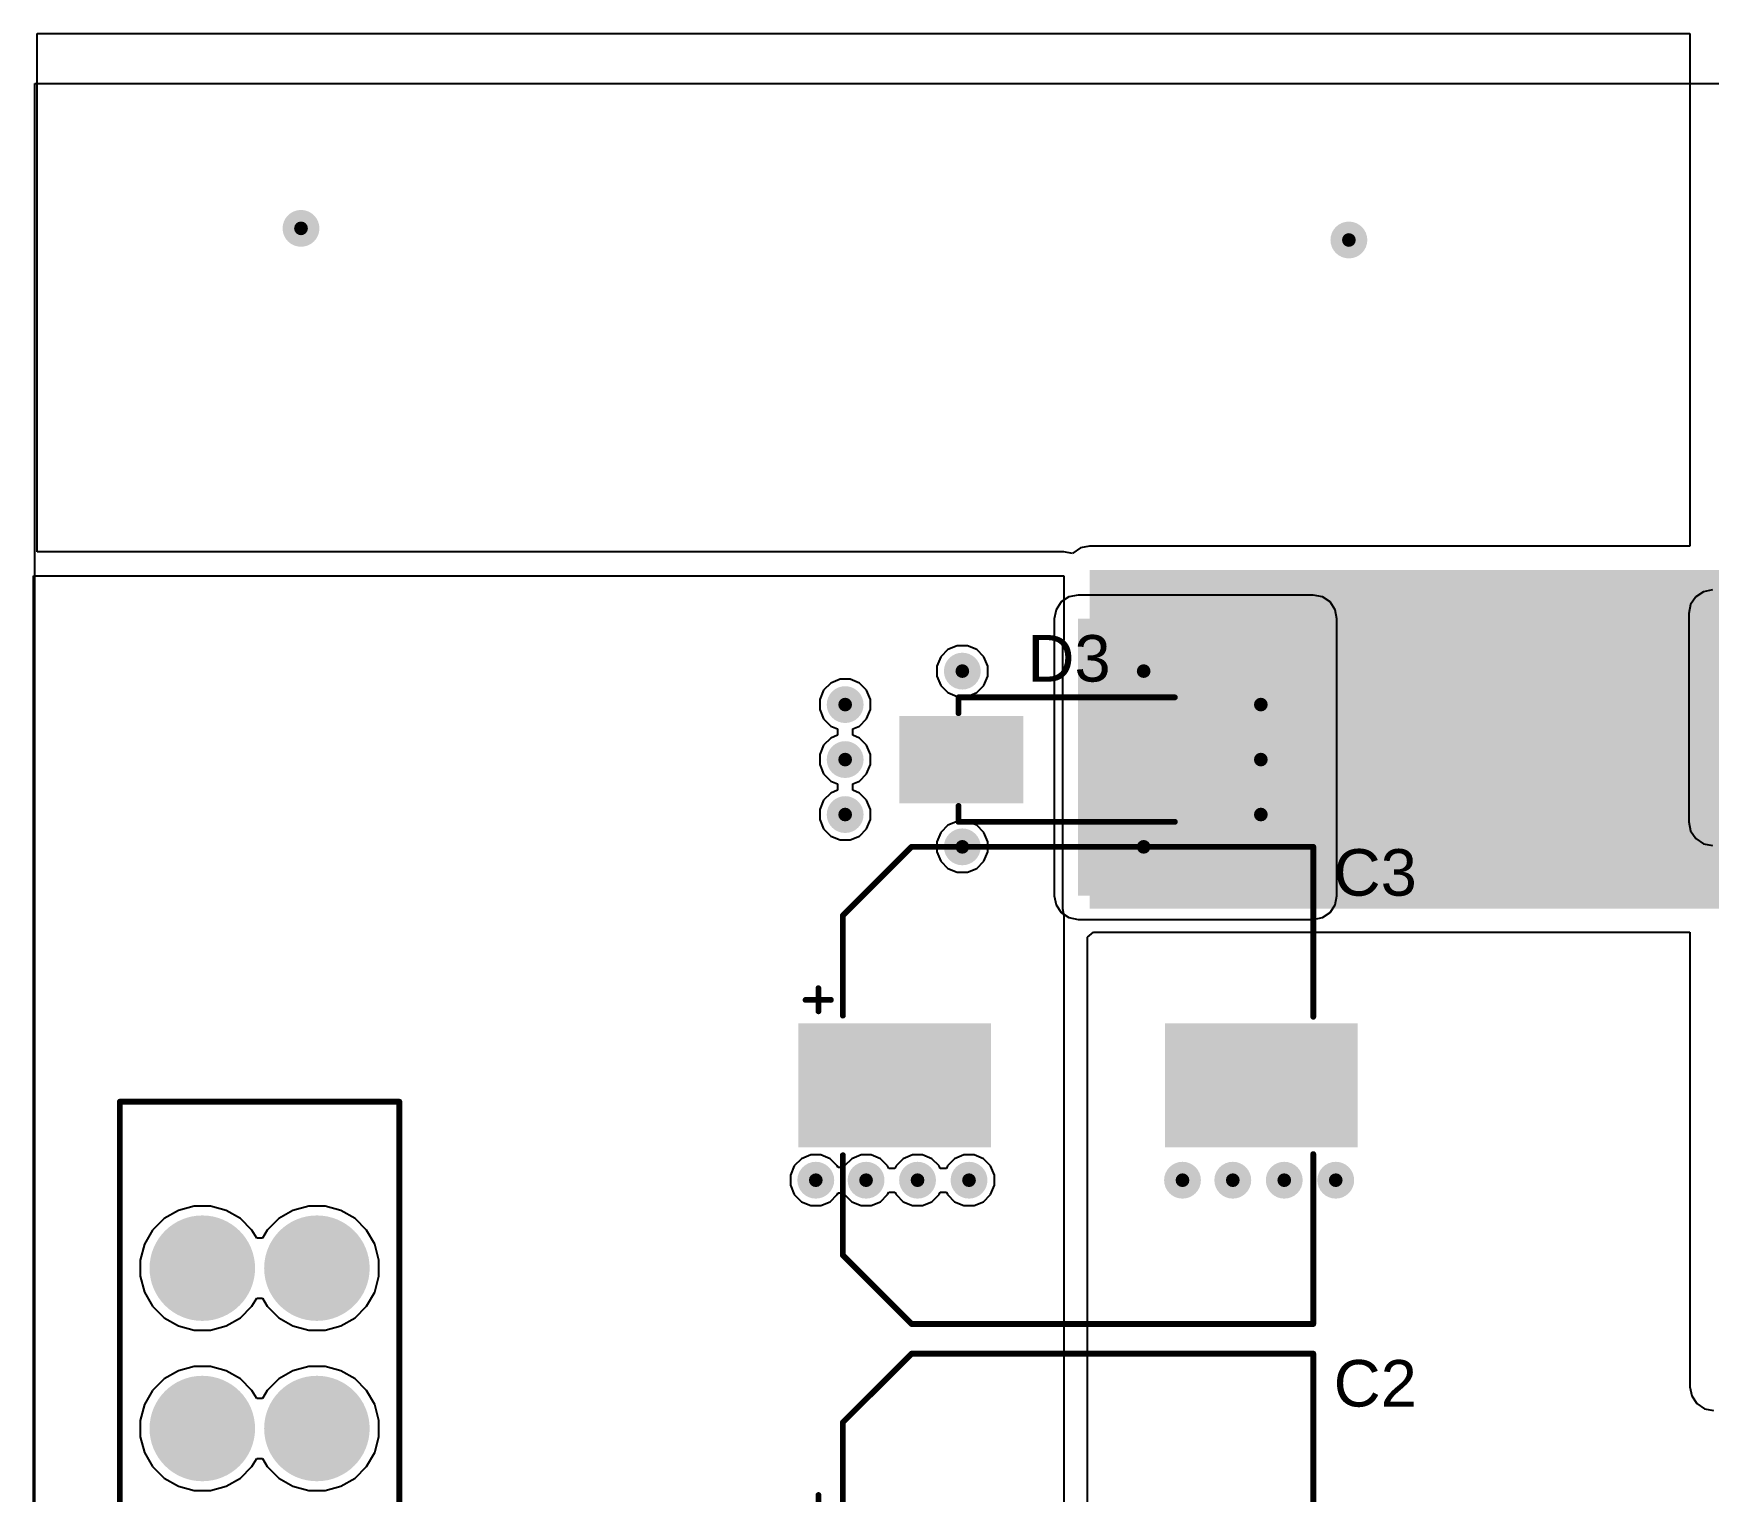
# Model space of a CAD drawing. Header units: millimetres. Extents: x -9 to 259, y -9 to 194.
# Drawn here: x -9.25 to 27.29, y 25.5 to 57.33 of the extents above; entities that cross this region are included whole.
import ezdxf

# ---------------------------------------------------------------- set-up
doc = ezdxf.new("R2010")
doc.units = ezdxf.units.MM
for name, color, linetype in [('BottomLayer', 5, 'Continuous'), ('BottomSolder', 6, 'Continuous'), ('MultiLayer', 9, 'Continuous'), ('PadHoleLayer', 156, 'Continuous'), ('TopLayer', 1, 'Continuous'), ('TopOverlay', 2, 'Continuous'), ('TopPaste', 8, 'Continuous'), ('TopSolder', 216, 'Continuous'), ('ViaHoleLayer', 16, 'Continuous')]:
    doc.layers.add(name, color=color, linetype=linetype)
doc.styles.add('Arial', font='', dxfattribs={"height": 0.2})
doc.styles.get('Arial').set_extended_font_data('Arial')

# ---------------------------------------------------------------- blocks, each defined once
blk = doc.blocks.new('178_6165_0002_32')
at = {"layer": 'BottomLayer'}
blk.add_hatch(color=5, dxfattribs=at).paths.add_polyline_path([(-7.5, 2.35), (-5.3, 2.35), (-5.3, 0.15), (-7.5, 0.15)])
h = blk.add_hatch(color=5, dxfattribs=at)
edge = h.paths.add_edge_path()
edge.add_arc((-2.9, 1.25), 1.1, 0, 360)
h = blk.add_hatch(color=5, dxfattribs=at)
edge = h.paths.add_edge_path()
edge.add_arc((2.9, 1.25), 1.1, 0, 360)
h = blk.add_hatch(color=5, dxfattribs=at)
edge = h.paths.add_edge_path()
edge.add_arc((6.4, 1.25), 1.1, 0, 360)
h = blk.add_hatch(color=5, dxfattribs=at)
edge = h.paths.add_edge_path()
edge.add_arc((-6.4, -1.25), 1.1, 0, 360)
h = blk.add_hatch(color=5, dxfattribs=at)
edge = h.paths.add_edge_path()
edge.add_arc((-2.9, -1.25), 1.1, 0, 360)
h = blk.add_hatch(color=5, dxfattribs=at)
edge = h.paths.add_edge_path()
edge.add_arc((2.9, -1.25), 1.1, 0, 360)
h = blk.add_hatch(color=5, dxfattribs=at)
edge = h.paths.add_edge_path()
edge.add_arc((6.4, -1.25), 1.1, 0, 360)
at = {"layer": 'BottomSolder'}
blk.add_hatch(color=6, dxfattribs=at).paths.add_polyline_path([(-7.551, 2.401), (-5.249, 2.401), (-5.249, 0.099), (-7.551, 0.099)])
h = blk.add_hatch(color=6, dxfattribs=at)
edge = h.paths.add_edge_path()
edge.add_arc((-2.9, 1.25), 1.151, 0, 360)
h = blk.add_hatch(color=6, dxfattribs=at)
edge = h.paths.add_edge_path()
edge.add_arc((2.9, 1.25), 1.151, 0, 360)
h = blk.add_hatch(color=6, dxfattribs=at)
edge = h.paths.add_edge_path()
edge.add_arc((6.4, 1.25), 1.151, 0, 360)
h = blk.add_hatch(color=6, dxfattribs=at)
edge = h.paths.add_edge_path()
edge.add_arc((0, 0), 0.102, 0, 360)
h = blk.add_hatch(color=6, dxfattribs=at)
edge = h.paths.add_edge_path()
edge.add_arc((-6.4, -1.25), 1.151, 0, 360)
h = blk.add_hatch(color=6, dxfattribs=at)
edge = h.paths.add_edge_path()
edge.add_arc((-2.9, -1.25), 1.151, 0, 360)
h = blk.add_hatch(color=6, dxfattribs=at)
edge = h.paths.add_edge_path()
edge.add_arc((2.9, -1.25), 1.151, 0, 360)
h = blk.add_hatch(color=6, dxfattribs=at)
edge = h.paths.add_edge_path()
edge.add_arc((6.4, -1.25), 1.151, 0, 360)
at = {"layer": 'MultiLayer'}
blk.add_hatch(color=9, dxfattribs=at).paths.add_polyline_path([(-7.5, 2.35), (-5.3, 2.35), (-5.3, 0.15), (-7.5, 0.15)])
h = blk.add_hatch(color=9, dxfattribs=at)
edge = h.paths.add_edge_path()
edge.add_arc((-2.9, 1.25), 1.1, 0, 360)
h = blk.add_hatch(color=9, dxfattribs=at)
edge = h.paths.add_edge_path()
edge.add_arc((2.9, 1.25), 1.1, 0, 360)
h = blk.add_hatch(color=9, dxfattribs=at)
edge = h.paths.add_edge_path()
edge.add_arc((6.4, 1.25), 1.1, 0, 360)
h = blk.add_hatch(color=9, dxfattribs=at)
edge = h.paths.add_edge_path()
edge.add_arc((-6.4, -1.25), 1.1, 0, 360)
h = blk.add_hatch(color=9, dxfattribs=at)
edge = h.paths.add_edge_path()
edge.add_arc((-2.9, -1.25), 1.1, 0, 360)
h = blk.add_hatch(color=9, dxfattribs=at)
edge = h.paths.add_edge_path()
edge.add_arc((2.9, -1.25), 1.1, 0, 360)
h = blk.add_hatch(color=9, dxfattribs=at)
edge = h.paths.add_edge_path()
edge.add_arc((6.4, -1.25), 1.1, 0, 360)
at = {"layer": 'PadHoleLayer'}
h = blk.add_hatch(color=156, dxfattribs=at)
edge = h.paths.add_edge_path()
edge.add_arc((-6.4, 1.25), 0.75, 0, 360)
h = blk.add_hatch(color=156, dxfattribs=at)
edge = h.paths.add_edge_path()
edge.add_arc((-2.9, 1.25), 0.75, 0, 360)
h = blk.add_hatch(color=156, dxfattribs=at)
edge = h.paths.add_edge_path()
edge.add_arc((2.9, 1.25), 0.75, 0, 360)
h = blk.add_hatch(color=156, dxfattribs=at)
edge = h.paths.add_edge_path()
edge.add_arc((6.4, 1.25), 0.75, 0, 360)
h = blk.add_hatch(color=156, dxfattribs=at)
edge = h.paths.add_edge_path()
edge.add_arc((0, 0), 1.25, 0, 360)
h = blk.add_hatch(color=156, dxfattribs=at)
edge = h.paths.add_edge_path()
edge.add_arc((-6.4, -1.25), 0.75, 0, 360)
h = blk.add_hatch(color=156, dxfattribs=at)
edge = h.paths.add_edge_path()
edge.add_arc((-2.9, -1.25), 0.75, 0, 360)
h = blk.add_hatch(color=156, dxfattribs=at)
edge = h.paths.add_edge_path()
edge.add_arc((2.9, -1.25), 0.75, 0, 360)
h = blk.add_hatch(color=156, dxfattribs=at)
edge = h.paths.add_edge_path()
edge.add_arc((6.4, -1.25), 0.75, 0, 360)
at = {"layer": 'TopLayer'}
blk.add_hatch(color=1, dxfattribs=at).paths.add_polyline_path([(-7.5, 2.35), (-5.3, 2.35), (-5.3, 0.15), (-7.5, 0.15)])
h = blk.add_hatch(color=1, dxfattribs=at)
edge = h.paths.add_edge_path()
edge.add_arc((-2.9, 1.25), 1.1, 0, 360)
h = blk.add_hatch(color=1, dxfattribs=at)
edge = h.paths.add_edge_path()
edge.add_arc((2.9, 1.25), 1.1, 0, 360)
h = blk.add_hatch(color=1, dxfattribs=at)
edge = h.paths.add_edge_path()
edge.add_arc((6.4, 1.25), 1.1, 0, 360)
h = blk.add_hatch(color=1, dxfattribs=at)
edge = h.paths.add_edge_path()
edge.add_arc((-6.4, -1.25), 1.1, 0, 360)
h = blk.add_hatch(color=1, dxfattribs=at)
edge = h.paths.add_edge_path()
edge.add_arc((-2.9, -1.25), 1.1, 0, 360)
h = blk.add_hatch(color=1, dxfattribs=at)
edge = h.paths.add_edge_path()
edge.add_arc((2.9, -1.25), 1.1, 0, 360)
h = blk.add_hatch(color=1, dxfattribs=at)
edge = h.paths.add_edge_path()
edge.add_arc((6.4, -1.25), 1.1, 0, 360)
at = {"layer": 'TopSolder'}
blk.add_hatch(color=216, dxfattribs=at).paths.add_polyline_path([(-7.551, 2.401), (-5.249, 2.401), (-5.249, 0.099), (-7.551, 0.099)])
h = blk.add_hatch(color=216, dxfattribs=at)
edge = h.paths.add_edge_path()
edge.add_arc((-2.9, 1.25), 1.151, 0, 360)
h = blk.add_hatch(color=216, dxfattribs=at)
edge = h.paths.add_edge_path()
edge.add_arc((2.9, 1.25), 1.151, 0, 360)
h = blk.add_hatch(color=216, dxfattribs=at)
edge = h.paths.add_edge_path()
edge.add_arc((6.4, 1.25), 1.151, 0, 360)
h = blk.add_hatch(color=216, dxfattribs=at)
edge = h.paths.add_edge_path()
edge.add_arc((0, 0), 0.102, 0, 360)
h = blk.add_hatch(color=216, dxfattribs=at)
edge = h.paths.add_edge_path()
edge.add_arc((-6.4, -1.25), 1.151, 0, 360)
h = blk.add_hatch(color=216, dxfattribs=at)
edge = h.paths.add_edge_path()
edge.add_arc((-2.9, -1.25), 1.151, 0, 360)
h = blk.add_hatch(color=216, dxfattribs=at)
edge = h.paths.add_edge_path()
edge.add_arc((2.9, -1.25), 1.151, 0, 360)
h = blk.add_hatch(color=216, dxfattribs=at)
edge = h.paths.add_edge_path()
edge.add_arc((6.4, -1.25), 1.151, 0, 360)
at = {"layer": 'TopOverlay', "const_width": 0.127}
for points in [[(-10.033, 3.048), (10.033, 3.048)], [(-10.033, 3.048), (-10.033, -3.048)], [(10.033, 3.048), (10.033, -3.048)], [(-10.033, -3.048), (10.033, -3.048)]]:
    blk.add_lwpolyline(points, dxfattribs=at)
at = {"layer": 'TopOverlay', "const_width": 0.0635}
for points in [[(-10.065, 3.048, 1), (-10.001, 3.048, 1)], [(-10.065, 3.048, 1), (-10.001, 3.048, 1)], [(10.001, 3.048, 1), (10.065, 3.048, 1)], [(10.001, 3.048, 1), (10.065, 3.048, 1)], [(-10.065, -3.048, 1), (-10.001, -3.048, 1)], [(-10.065, -3.048, 1), (-10.001, -3.048, 1)], [(10.001, -3.048, 1), (10.065, -3.048, 1)], [(10.001, -3.048, 1), (10.065, -3.048, 1)]]:
    blk.add_lwpolyline(points, format="xyb", close=True, dxfattribs=at)
at = {"layer": 'TopOverlay'}
blk.add_text('1', height=0.8, dxfattribs=at).set_placement((-8.128, 1.041))
blk = doc.blocks.new('SMA_34')
at = {"layer": 'TopLayer'}
for points in [[(-3.25, 0.85), (-0.75, 0.85), (-0.75, -0.85), (-3.25, -0.85)], [(0.75, 0.85), (3.25, 0.85), (3.25, -0.85), (0.75, -0.85)]]:
    blk.add_hatch(color=1, dxfattribs=at).paths.add_polyline_path(points)
at = {"layer": 'TopOverlay'}
for points in [[(-4.445, -1.422), (-3.278, -1.422), (-3.278, 1.422), (-4.445, 1.422)], [(-3.3, 0.924), (-2.596, 0.924), (-2.596, 1.422), (-3.3, 1.422)], [(-3.3, -1.422), (-2.596, -1.422), (-2.596, -0.924), (-3.3, -0.924)]]:
    blk.add_hatch(color=2, dxfattribs=at).paths.add_polyline_path(points)
at = {"layer": 'TopPaste'}
for points in [[(-3.25, 0.85), (-0.75, 0.85), (-0.75, -0.85), (-3.25, -0.85)], [(0.75, 0.85), (3.25, 0.85), (3.25, -0.85), (0.75, -0.85)]]:
    blk.add_hatch(color=8, dxfattribs=at).paths.add_polyline_path(points)
at = {"layer": 'TopSolder'}
for points in [[(-3.352, 0.952), (-0.648, 0.952), (-0.648, -0.952), (-3.352, -0.952)], [(0.648, 0.952), (3.352, 0.952), (3.352, -0.952), (0.648, -0.952)]]:
    blk.add_hatch(color=216, dxfattribs=at).paths.add_polyline_path(points)
at = {"layer": 'TopOverlay', "const_width": 0.127}
for points in [[(2.061, 1.358), (-2.658, 1.358)], [(2.061, 1.358), (2.061, 1.012)], [(2.061, -1.012), (2.061, -1.358)], [(2.061, -1.358), (-2.658, -1.358)]]:
    blk.add_lwpolyline(points, dxfattribs=at)
at = {"layer": 'TopOverlay', "const_width": 0.0635}
for points in [[(-2.69, 1.358, 1), (-2.626, 1.358, 1)], [(2.029, 1.358, 1), (2.093, 1.358, 1)], [(2.029, 1.358, 1), (2.093, 1.358, 1)], [(2.029, 1.012, 1), (2.093, 1.012, 1)], [(2.029, -1.012, 1), (2.093, -1.012, 1)], [(-2.69, -1.358, 1), (-2.626, -1.358, 1)], [(2.029, -1.358, 1), (2.093, -1.358, 1)], [(2.029, -1.358, 1), (2.093, -1.358, 1)]]:
    blk.add_lwpolyline(points, format="xyb", close=True, dxfattribs=at)
blk = doc.blocks.new('UCD_220_F_10__D___37')
at = {"layer": 'TopLayer'}
for points in [[(-6, 1.25), (-2, 1.25), (-2, -1.25), (-6, -1.25)], [(2, 1.25), (6, 1.25), (6, -1.25), (2, -1.25)]]:
    blk.add_hatch(color=1, dxfattribs=at).paths.add_polyline_path(points)
at = {"layer": 'TopPaste'}
for points in [[(-6, 1.25), (-2, 1.25), (-2, -1.25), (-6, -1.25)], [(2, 1.25), (6, 1.25), (6, -1.25), (2, -1.25)]]:
    blk.add_hatch(color=8, dxfattribs=at).paths.add_polyline_path(points)
at = {"layer": 'TopSolder'}
for points in [[(-6.102, 1.352), (-1.898, 1.352), (-1.898, -1.352), (-6.102, -1.352)], [(1.898, 1.352), (6.102, 1.352), (6.102, -1.352), (1.898, -1.352)]]:
    blk.add_hatch(color=216, dxfattribs=at).paths.add_polyline_path(points)
at = {"layer": 'TopOverlay', "const_width": 0.127}
for points in [[(-5.131, 3.708), (-3.632, 5.207)], [(-3.632, 5.207), (5.131, 5.207)], [(5.131, 1.499), (5.131, 5.207)], [(-5.131, 1.524), (-5.131, 3.708)], [(-5.946, 1.866), (-5.392, 1.866)], [(-5.664, 1.618), (-5.664, 2.121)], [(-5.131, -3.708), (-5.131, -1.524)], [(5.131, -5.207), (5.131, -1.499)], [(-5.131, -3.708), (-3.632, -5.207)], [(-3.632, -5.207), (5.131, -5.207)]]:
    blk.add_lwpolyline(points, dxfattribs=at)
at = {"layer": 'TopOverlay', "const_width": 0.0635}
for points in [[(-3.664, 5.207, 1), (-3.6, 5.207, 1)], [(-3.664, 5.207, 1), (-3.6, 5.207, 1)], [(5.099, 5.207, 1), (5.163, 5.207, 1)], [(5.099, 5.207, 1), (5.163, 5.207, 1)], [(-5.163, 3.708, 1), (-5.099, 3.708, 1)], [(-5.163, 3.708, 1), (-5.099, 3.708, 1)], [(-5.977, 1.866, 1), (-5.914, 1.866, 1)], [(-5.696, 2.121, 1), (-5.632, 2.121, 1)], [(-5.424, 1.866, 1), (-5.36, 1.866, 1)], [(-5.696, 1.618, 1), (-5.632, 1.618, 1)], [(-5.163, 1.524, 1), (-5.099, 1.524, 1)], [(5.099, 1.499, 1), (5.163, 1.499, 1)], [(-5.163, -1.524, 1), (-5.099, -1.524, 1)], [(5.099, -1.499, 1), (5.163, -1.499, 1)], [(-5.163, -3.708, 1), (-5.099, -3.708, 1)], [(-5.163, -3.708, 1), (-5.099, -3.708, 1)], [(-3.664, -5.207, 1), (-3.6, -5.207, 1)], [(-3.664, -5.207, 1), (-3.6, -5.207, 1)], [(5.099, -5.207, 1), (5.163, -5.207, 1)], [(5.099, -5.207, 1), (5.163, -5.207, 1)]]:
    blk.add_lwpolyline(points, format="xyb", close=True, dxfattribs=at)
blk = doc.blocks.new('UCD_220_F_10__D___38')
at = {"layer": 'TopLayer'}
for points in [[(-6, 1.25), (-2, 1.25), (-2, -1.25), (-6, -1.25)], [(2, 1.25), (6, 1.25), (6, -1.25), (2, -1.25)]]:
    blk.add_hatch(color=1, dxfattribs=at).paths.add_polyline_path(points)
at = {"layer": 'TopPaste'}
for points in [[(-6, 1.25), (-2, 1.25), (-2, -1.25), (-6, -1.25)], [(2, 1.25), (6, 1.25), (6, -1.25), (2, -1.25)]]:
    blk.add_hatch(color=8, dxfattribs=at).paths.add_polyline_path(points)
at = {"layer": 'TopSolder'}
for points in [[(-6.102, 1.352), (-1.898, 1.352), (-1.898, -1.352), (-6.102, -1.352)], [(1.898, 1.352), (6.102, 1.352), (6.102, -1.352), (1.898, -1.352)]]:
    blk.add_hatch(color=216, dxfattribs=at).paths.add_polyline_path(points)
at = {"layer": 'TopOverlay', "const_width": 0.127}
for points in [[(-5.131, 3.708), (-3.632, 5.207)], [(-3.632, 5.207), (5.131, 5.207)], [(5.131, 1.499), (5.131, 5.207)], [(-5.131, 1.524), (-5.131, 3.708)], [(-5.946, 1.866), (-5.392, 1.866)], [(-5.664, 1.618), (-5.664, 2.121)], [(-5.131, -3.708), (-5.131, -1.524)], [(5.131, -5.207), (5.131, -1.499)], [(-5.131, -3.708), (-3.632, -5.207)], [(-3.632, -5.207), (5.131, -5.207)]]:
    blk.add_lwpolyline(points, dxfattribs=at)
at = {"layer": 'TopOverlay', "const_width": 0.0635}
for points in [[(-3.664, 5.207, 1), (-3.6, 5.207, 1)], [(-3.664, 5.207, 1), (-3.6, 5.207, 1)], [(5.099, 5.207, 1), (5.163, 5.207, 1)], [(5.099, 5.207, 1), (5.163, 5.207, 1)], [(-5.163, 3.708, 1), (-5.099, 3.708, 1)], [(-5.163, 3.708, 1), (-5.099, 3.708, 1)], [(-5.977, 1.866, 1), (-5.914, 1.866, 1)], [(-5.696, 2.121, 1), (-5.632, 2.121, 1)], [(-5.424, 1.866, 1), (-5.36, 1.866, 1)], [(-5.696, 1.618, 1), (-5.632, 1.618, 1)], [(-5.163, 1.524, 1), (-5.099, 1.524, 1)], [(5.099, 1.499, 1), (5.163, 1.499, 1)], [(-5.163, -1.524, 1), (-5.099, -1.524, 1)], [(5.099, -1.499, 1), (5.163, -1.499, 1)], [(-5.163, -3.708, 1), (-5.099, -3.708, 1)], [(-5.163, -3.708, 1), (-5.099, -3.708, 1)], [(-3.664, -5.207, 1), (-3.6, -5.207, 1)], [(-3.664, -5.207, 1), (-3.6, -5.207, 1)], [(5.099, -5.207, 1), (5.163, -5.207, 1)], [(5.099, -5.207, 1), (5.163, -5.207, 1)]]:
    blk.add_lwpolyline(points, format="xyb", close=True, dxfattribs=at)

msp = doc.modelspace()

# ---------------------------------------------------------------- hatches: boundary and pattern name
at = {"layer": 'BottomLayer'}
h = msp.add_hatch(color=5, dxfattribs=at)
edge = h.paths.add_edge_path()
edge.add_arc((-3.41, 53.073), 0.3, 0, 360)
h = msp.add_hatch(color=5, dxfattribs=at)
edge = h.paths.add_edge_path()
edge.add_arc((19.45, 52.819), 0.3, 0, 360)
msp.add_hatch(color=5, dxfattribs=at).paths.add_polyline_path([(13.542, 38.507), (18.672, 38.507), (18.672, 44.552), (13.542, 44.552)])
h = msp.add_hatch(color=5, dxfattribs=at)
edge = h.paths.add_edge_path()
edge.add_arc((11.017, 43.409), 0.3, 0, 360)
h = msp.add_hatch(color=5, dxfattribs=at)
edge = h.paths.add_edge_path()
edge.add_arc((14.973, 43.409), 0.3, 0, 360)
h = msp.add_hatch(color=5, dxfattribs=at)
edge = h.paths.add_edge_path()
edge.add_arc((8.461, 42.678), 0.3, 0, 360)
h = msp.add_hatch(color=5, dxfattribs=at)
edge = h.paths.add_edge_path()
edge.add_arc((17.529, 42.678), 0.3, 0, 360)
h = msp.add_hatch(color=5, dxfattribs=at)
edge = h.paths.add_edge_path()
edge.add_arc((8.461, 41.478), 0.3, 0, 360)
h = msp.add_hatch(color=5, dxfattribs=at)
edge = h.paths.add_edge_path()
edge.add_arc((17.529, 41.478), 0.3, 0, 360)
h = msp.add_hatch(color=5, dxfattribs=at)
edge = h.paths.add_edge_path()
edge.add_arc((8.461, 40.278), 0.3, 0, 360)
h = msp.add_hatch(color=5, dxfattribs=at)
edge = h.paths.add_edge_path()
edge.add_arc((17.529, 40.278), 0.3, 0, 360)
h = msp.add_hatch(color=5, dxfattribs=at)
edge = h.paths.add_edge_path()
edge.add_arc((11.017, 39.573), 0.3, 0, 360)
h = msp.add_hatch(color=5, dxfattribs=at)
edge = h.paths.add_edge_path()
edge.add_arc((14.973, 39.573), 0.3, 0, 360)
h = msp.add_hatch(color=5, dxfattribs=at)
edge = h.paths.add_edge_path()
edge.add_arc((7.82, 32.297), 0.3, 0, 360)
h = msp.add_hatch(color=5, dxfattribs=at)
edge = h.paths.add_edge_path()
edge.add_arc((8.917, 32.297), 0.3, 0, 360)
h = msp.add_hatch(color=5, dxfattribs=at)
edge = h.paths.add_edge_path()
edge.add_arc((10.04, 32.297), 0.3, 0, 360)
h = msp.add_hatch(color=5, dxfattribs=at)
edge = h.paths.add_edge_path()
edge.add_arc((11.163, 32.297), 0.3, 0, 360)
h = msp.add_hatch(color=5, dxfattribs=at)
edge = h.paths.add_edge_path()
edge.add_arc((15.82, 32.297), 0.3, 0, 360)
h = msp.add_hatch(color=5, dxfattribs=at)
edge = h.paths.add_edge_path()
edge.add_arc((16.917, 32.297), 0.3, 0, 360)
h = msp.add_hatch(color=5, dxfattribs=at)
edge = h.paths.add_edge_path()
edge.add_arc((18.04, 32.297), 0.3, 0, 360)
h = msp.add_hatch(color=5, dxfattribs=at)
edge = h.paths.add_edge_path()
edge.add_arc((19.163, 32.297), 0.3, 0, 360)
at = {"layer": 'BottomSolder'}
h = msp.add_hatch(color=6, dxfattribs=at)
edge = h.paths.add_edge_path()
edge.add_arc((-3.41, 53.073), 0.402, 0, 360)
h = msp.add_hatch(color=6, dxfattribs=at)
edge = h.paths.add_edge_path()
edge.add_arc((19.45, 52.819), 0.402, 0, 360)
h = msp.add_hatch(color=6, dxfattribs=at)
edge = h.paths.add_edge_path()
edge.add_arc((11.017, 43.409), 0.402, 0, 360)
h = msp.add_hatch(color=6, dxfattribs=at)
edge = h.paths.add_edge_path()
edge.add_arc((14.973, 43.409), 0.402, 0, 360)
h = msp.add_hatch(color=6, dxfattribs=at)
edge = h.paths.add_edge_path()
edge.add_arc((8.461, 42.678), 0.402, 0, 360)
h = msp.add_hatch(color=6, dxfattribs=at)
edge = h.paths.add_edge_path()
edge.add_arc((17.529, 42.678), 0.402, 0, 360)
h = msp.add_hatch(color=6, dxfattribs=at)
edge = h.paths.add_edge_path()
edge.add_arc((8.461, 41.478), 0.402, 0, 360)
h = msp.add_hatch(color=6, dxfattribs=at)
edge = h.paths.add_edge_path()
edge.add_arc((17.529, 41.478), 0.402, 0, 360)
h = msp.add_hatch(color=6, dxfattribs=at)
edge = h.paths.add_edge_path()
edge.add_arc((8.461, 40.278), 0.402, 0, 360)
h = msp.add_hatch(color=6, dxfattribs=at)
edge = h.paths.add_edge_path()
edge.add_arc((17.529, 40.278), 0.402, 0, 360)
h = msp.add_hatch(color=6, dxfattribs=at)
edge = h.paths.add_edge_path()
edge.add_arc((11.017, 39.573), 0.402, 0, 360)
h = msp.add_hatch(color=6, dxfattribs=at)
edge = h.paths.add_edge_path()
edge.add_arc((14.973, 39.573), 0.402, 0, 360)
h = msp.add_hatch(color=6, dxfattribs=at)
edge = h.paths.add_edge_path()
edge.add_arc((7.82, 32.297), 0.402, 0, 360)
h = msp.add_hatch(color=6, dxfattribs=at)
edge = h.paths.add_edge_path()
edge.add_arc((8.917, 32.297), 0.402, 0, 360)
h = msp.add_hatch(color=6, dxfattribs=at)
edge = h.paths.add_edge_path()
edge.add_arc((10.04, 32.297), 0.402, 0, 360)
h = msp.add_hatch(color=6, dxfattribs=at)
edge = h.paths.add_edge_path()
edge.add_arc((11.163, 32.297), 0.402, 0, 360)
h = msp.add_hatch(color=6, dxfattribs=at)
edge = h.paths.add_edge_path()
edge.add_arc((15.82, 32.297), 0.402, 0, 360)
h = msp.add_hatch(color=6, dxfattribs=at)
edge = h.paths.add_edge_path()
edge.add_arc((16.917, 32.297), 0.402, 0, 360)
h = msp.add_hatch(color=6, dxfattribs=at)
edge = h.paths.add_edge_path()
edge.add_arc((18.04, 32.297), 0.402, 0, 360)
h = msp.add_hatch(color=6, dxfattribs=at)
edge = h.paths.add_edge_path()
edge.add_arc((19.163, 32.297), 0.402, 0, 360)
at = {"layer": 'TopLayer'}
h = msp.add_hatch(color=1, dxfattribs=at)
edge = h.paths.add_edge_path()
edge.add_arc((-3.41, 53.073), 0.3, 0, 360)
h = msp.add_hatch(color=1, dxfattribs=at)
edge = h.paths.add_edge_path()
edge.add_arc((19.45, 52.819), 0.3, 0, 360)
msp.add_hatch(color=1, dxfattribs=at).paths.add_polyline_path([(13.792, 38.227), (31.928, 38.227), (31.928, 45.618), (13.792, 45.618)])
h = msp.add_hatch(color=1, dxfattribs=at)
edge = h.paths.add_edge_path()
edge.add_arc((11.017, 43.409), 0.3, 0, 360)
h = msp.add_hatch(color=1, dxfattribs=at)
edge = h.paths.add_edge_path()
edge.add_arc((14.973, 43.409), 0.3, 0, 360)
h = msp.add_hatch(color=1, dxfattribs=at)
edge = h.paths.add_edge_path()
edge.add_arc((8.461, 42.678), 0.3, 0, 360)
h = msp.add_hatch(color=1, dxfattribs=at)
edge = h.paths.add_edge_path()
edge.add_arc((17.529, 42.678), 0.3, 0, 360)
h = msp.add_hatch(color=1, dxfattribs=at)
edge = h.paths.add_edge_path()
edge.add_arc((8.461, 41.478), 0.3, 0, 360)
h = msp.add_hatch(color=1, dxfattribs=at)
edge = h.paths.add_edge_path()
edge.add_arc((17.529, 41.478), 0.3, 0, 360)
h = msp.add_hatch(color=1, dxfattribs=at)
edge = h.paths.add_edge_path()
edge.add_arc((8.461, 40.278), 0.3, 0, 360)
h = msp.add_hatch(color=1, dxfattribs=at)
edge = h.paths.add_edge_path()
edge.add_arc((17.529, 40.278), 0.3, 0, 360)
h = msp.add_hatch(color=1, dxfattribs=at)
edge = h.paths.add_edge_path()
edge.add_arc((11.017, 39.573), 0.3, 0, 360)
h = msp.add_hatch(color=1, dxfattribs=at)
edge = h.paths.add_edge_path()
edge.add_arc((14.973, 39.573), 0.3, 0, 360)
h = msp.add_hatch(color=1, dxfattribs=at)
edge = h.paths.add_edge_path()
edge.add_arc((7.82, 32.297), 0.3, 0, 360)
h = msp.add_hatch(color=1, dxfattribs=at)
edge = h.paths.add_edge_path()
edge.add_arc((8.917, 32.297), 0.3, 0, 360)
h = msp.add_hatch(color=1, dxfattribs=at)
edge = h.paths.add_edge_path()
edge.add_arc((10.04, 32.297), 0.3, 0, 360)
h = msp.add_hatch(color=1, dxfattribs=at)
edge = h.paths.add_edge_path()
edge.add_arc((11.163, 32.297), 0.3, 0, 360)
h = msp.add_hatch(color=1, dxfattribs=at)
edge = h.paths.add_edge_path()
edge.add_arc((15.82, 32.297), 0.3, 0, 360)
h = msp.add_hatch(color=1, dxfattribs=at)
edge = h.paths.add_edge_path()
edge.add_arc((16.917, 32.297), 0.3, 0, 360)
h = msp.add_hatch(color=1, dxfattribs=at)
edge = h.paths.add_edge_path()
edge.add_arc((18.04, 32.297), 0.3, 0, 360)
h = msp.add_hatch(color=1, dxfattribs=at)
edge = h.paths.add_edge_path()
edge.add_arc((19.163, 32.297), 0.3, 0, 360)
at = {"layer": 'TopSolder'}
h = msp.add_hatch(color=216, dxfattribs=at)
edge = h.paths.add_edge_path()
edge.add_arc((-3.41, 53.073), 0.402, 0, 360)
h = msp.add_hatch(color=216, dxfattribs=at)
edge = h.paths.add_edge_path()
edge.add_arc((19.45, 52.819), 0.402, 0, 360)
h = msp.add_hatch(color=216, dxfattribs=at)
edge = h.paths.add_edge_path()
edge.add_arc((11.017, 43.409), 0.402, 0, 360)
h = msp.add_hatch(color=216, dxfattribs=at)
edge = h.paths.add_edge_path()
edge.add_arc((14.973, 43.409), 0.402, 0, 360)
h = msp.add_hatch(color=216, dxfattribs=at)
edge = h.paths.add_edge_path()
edge.add_arc((8.461, 42.678), 0.402, 0, 360)
h = msp.add_hatch(color=216, dxfattribs=at)
edge = h.paths.add_edge_path()
edge.add_arc((17.529, 42.678), 0.402, 0, 360)
h = msp.add_hatch(color=216, dxfattribs=at)
edge = h.paths.add_edge_path()
edge.add_arc((8.461, 41.478), 0.402, 0, 360)
h = msp.add_hatch(color=216, dxfattribs=at)
edge = h.paths.add_edge_path()
edge.add_arc((17.529, 41.478), 0.402, 0, 360)
h = msp.add_hatch(color=216, dxfattribs=at)
edge = h.paths.add_edge_path()
edge.add_arc((8.461, 40.278), 0.402, 0, 360)
h = msp.add_hatch(color=216, dxfattribs=at)
edge = h.paths.add_edge_path()
edge.add_arc((17.529, 40.278), 0.402, 0, 360)
h = msp.add_hatch(color=216, dxfattribs=at)
edge = h.paths.add_edge_path()
edge.add_arc((11.017, 39.573), 0.402, 0, 360)
h = msp.add_hatch(color=216, dxfattribs=at)
edge = h.paths.add_edge_path()
edge.add_arc((14.973, 39.573), 0.402, 0, 360)
h = msp.add_hatch(color=216, dxfattribs=at)
edge = h.paths.add_edge_path()
edge.add_arc((7.82, 32.297), 0.402, 0, 360)
h = msp.add_hatch(color=216, dxfattribs=at)
edge = h.paths.add_edge_path()
edge.add_arc((8.917, 32.297), 0.402, 0, 360)
h = msp.add_hatch(color=216, dxfattribs=at)
edge = h.paths.add_edge_path()
edge.add_arc((10.04, 32.297), 0.402, 0, 360)
h = msp.add_hatch(color=216, dxfattribs=at)
edge = h.paths.add_edge_path()
edge.add_arc((11.163, 32.297), 0.402, 0, 360)
h = msp.add_hatch(color=216, dxfattribs=at)
edge = h.paths.add_edge_path()
edge.add_arc((15.82, 32.297), 0.402, 0, 360)
h = msp.add_hatch(color=216, dxfattribs=at)
edge = h.paths.add_edge_path()
edge.add_arc((16.917, 32.297), 0.402, 0, 360)
h = msp.add_hatch(color=216, dxfattribs=at)
edge = h.paths.add_edge_path()
edge.add_arc((18.04, 32.297), 0.402, 0, 360)
h = msp.add_hatch(color=216, dxfattribs=at)
edge = h.paths.add_edge_path()
edge.add_arc((19.163, 32.297), 0.402, 0, 360)
at = {"layer": 'ViaHoleLayer'}
h = msp.add_hatch(color=16, dxfattribs=at)
edge = h.paths.add_edge_path()
edge.add_arc((-3.41, 53.073), 0.15, 0, 360)
h = msp.add_hatch(color=16, dxfattribs=at)
edge = h.paths.add_edge_path()
edge.add_arc((19.45, 52.819), 0.15, 0, 360)
h = msp.add_hatch(color=16, dxfattribs=at)
edge = h.paths.add_edge_path()
edge.add_arc((11.017, 43.409), 0.15, 0, 360)
h = msp.add_hatch(color=16, dxfattribs=at)
edge = h.paths.add_edge_path()
edge.add_arc((14.973, 43.409), 0.15, 0, 360)
h = msp.add_hatch(color=16, dxfattribs=at)
edge = h.paths.add_edge_path()
edge.add_arc((8.461, 42.678), 0.15, 0, 360)
h = msp.add_hatch(color=16, dxfattribs=at)
edge = h.paths.add_edge_path()
edge.add_arc((17.529, 42.678), 0.15, 0, 360)
h = msp.add_hatch(color=16, dxfattribs=at)
edge = h.paths.add_edge_path()
edge.add_arc((8.461, 41.478), 0.15, 0, 360)
h = msp.add_hatch(color=16, dxfattribs=at)
edge = h.paths.add_edge_path()
edge.add_arc((17.529, 41.478), 0.15, 0, 360)
h = msp.add_hatch(color=16, dxfattribs=at)
edge = h.paths.add_edge_path()
edge.add_arc((8.461, 40.278), 0.15, 0, 360)
h = msp.add_hatch(color=16, dxfattribs=at)
edge = h.paths.add_edge_path()
edge.add_arc((17.529, 40.278), 0.15, 0, 360)
h = msp.add_hatch(color=16, dxfattribs=at)
edge = h.paths.add_edge_path()
edge.add_arc((11.017, 39.573), 0.15, 0, 360)
h = msp.add_hatch(color=16, dxfattribs=at)
edge = h.paths.add_edge_path()
edge.add_arc((14.973, 39.573), 0.15, 0, 360)
h = msp.add_hatch(color=16, dxfattribs=at)
edge = h.paths.add_edge_path()
edge.add_arc((7.82, 32.297), 0.15, 0, 360)
h = msp.add_hatch(color=16, dxfattribs=at)
edge = h.paths.add_edge_path()
edge.add_arc((8.917, 32.297), 0.15, 0, 360)
h = msp.add_hatch(color=16, dxfattribs=at)
edge = h.paths.add_edge_path()
edge.add_arc((10.04, 32.297), 0.15, 0, 360)
h = msp.add_hatch(color=16, dxfattribs=at)
edge = h.paths.add_edge_path()
edge.add_arc((11.163, 32.297), 0.15, 0, 360)
h = msp.add_hatch(color=16, dxfattribs=at)
edge = h.paths.add_edge_path()
edge.add_arc((15.82, 32.297), 0.15, 0, 360)
h = msp.add_hatch(color=16, dxfattribs=at)
edge = h.paths.add_edge_path()
edge.add_arc((16.917, 32.297), 0.15, 0, 360)
h = msp.add_hatch(color=16, dxfattribs=at)
edge = h.paths.add_edge_path()
edge.add_arc((18.04, 32.297), 0.15, 0, 360)
h = msp.add_hatch(color=16, dxfattribs=at)
edge = h.paths.add_edge_path()
edge.add_arc((19.163, 32.297), 0.15, 0, 360)

# ---------------------------------------------------------------- linework, layer by layer
at = {"layer": 'BottomLayer'}
for p, q in [((-9.22, -9.195), (-9.22, 56.236)), ((-9.22, 56.236), (238.034, 56.236)), ((13.343, 45.03), (13.175, 44.918)), ((13.542, 45.07), (13.343, 45.03)), ((18.672, 45.07), (13.542, 45.07)), ((18.871, 45.03), (18.672, 45.07)), ((19.039, 44.918), (18.871, 45.03)), ((27.015, 45.03), (26.903, 44.862)), ((27.183, 45.142), (27.015, 45.03)), ((27.381, 45.182), (27.183, 45.142)), ((13.063, 44.75), (13.024, 44.552)), ((13.175, 44.918), (13.063, 44.75)), ((19.151, 44.75), (19.039, 44.918)), ((19.19, 44.552), (19.151, 44.75)), ((26.903, 44.862), (26.863, 44.664)), ((26.863, 44.664), (26.863, 40.121)), ((13.024, 44.552), (13.024, 38.507)), ((19.19, 38.507), (19.19, 44.552)), ((10.704, 43.878), (10.548, 43.722)), ((10.907, 43.963), (10.704, 43.878)), ((11.128, 43.963), (10.907, 43.963)), ((11.331, 43.878), (11.128, 43.963)), ((11.487, 43.722), (11.331, 43.878)), ((10.548, 43.722), (10.463, 43.519)), ((10.463, 43.519), (10.463, 43.298)), ((11.571, 43.519), (11.487, 43.722)), ((11.571, 43.298), (11.571, 43.519)), ((8.147, 43.148), (7.991, 42.992)), ((8.35, 43.232), (8.147, 43.148)), ((8.571, 43.232), (8.35, 43.232)), ((8.774, 43.148), (8.571, 43.232)), ((8.93, 42.992), (8.774, 43.148)), ((10.463, 43.298), (10.548, 43.095)), ((11.487, 43.095), (11.571, 43.298)), ((7.991, 42.992), (7.907, 42.788)), ((7.907, 42.788), (7.907, 42.568)), ((9.015, 42.788), (8.93, 42.992)), ((9.015, 42.568), (9.015, 42.788)), ((10.548, 43.095), (10.704, 42.939)), ((10.704, 42.939), (10.907, 42.855)), ((10.907, 42.855), (11.128, 42.855)), ((11.128, 42.855), (11.331, 42.939)), ((11.331, 42.939), (11.487, 43.095)), ((7.907, 42.568), (7.991, 42.364)), ((8.93, 42.364), (9.015, 42.568)), ((7.991, 42.364), (8.147, 42.209)), ((8.147, 42.209), (8.296, 42.147)), ((8.296, 42.147), (8.296, 42.009)), ((8.626, 42.147), (8.774, 42.209)), ((8.626, 42.009), (8.626, 42.147)), ((8.774, 42.209), (8.93, 42.364)), ((7.991, 41.792), (7.907, 41.588)), ((8.147, 41.948), (7.991, 41.792)), ((8.296, 42.009), (8.147, 41.948)), ((8.774, 41.948), (8.626, 42.009)), ((8.93, 41.792), (8.774, 41.948)), ((9.015, 41.588), (8.93, 41.792)), ((7.907, 41.588), (7.907, 41.368)), ((7.907, 41.368), (7.991, 41.164)), ((8.93, 41.164), (9.015, 41.368)), ((9.015, 41.368), (9.015, 41.588)), ((7.991, 41.164), (8.147, 41.009)), ((8.147, 41.009), (8.296, 40.947)), ((8.296, 40.947), (8.296, 40.809)), ((8.626, 40.947), (8.774, 41.009)), ((8.626, 40.809), (8.626, 40.947)), ((8.774, 41.009), (8.93, 41.164)), ((7.991, 40.592), (7.907, 40.388)), ((8.147, 40.748), (7.991, 40.592)), ((8.296, 40.809), (8.147, 40.748)), ((8.774, 40.748), (8.626, 40.809)), ((8.93, 40.592), (8.774, 40.748)), ((9.015, 40.388), (8.93, 40.592)), ((7.907, 40.388), (7.907, 40.168)), ((9.015, 40.168), (9.015, 40.388)), ((7.907, 40.168), (7.991, 39.964)), ((7.991, 39.964), (8.147, 39.809)), ((8.774, 39.809), (8.93, 39.964)), ((8.93, 39.964), (9.015, 40.168)), ((10.548, 39.887), (10.463, 39.683)), ((10.704, 40.043), (10.548, 39.887)), ((10.907, 40.127), (10.704, 40.043)), ((11.128, 40.127), (10.907, 40.127)), ((11.331, 40.043), (11.128, 40.127)), ((11.487, 39.887), (11.331, 40.043)), ((11.571, 39.683), (11.487, 39.887)), ((26.863, 40.121), (26.903, 39.923)), ((26.903, 39.923), (27.015, 39.755)), ((8.147, 39.809), (8.35, 39.724)), ((8.35, 39.724), (8.571, 39.724)), ((8.571, 39.724), (8.774, 39.809)), ((10.463, 39.683), (10.463, 39.463)), ((11.571, 39.463), (11.571, 39.683)), ((27.015, 39.755), (27.183, 39.642)), ((27.183, 39.642), (27.381, 39.603)), ((10.463, 39.463), (10.548, 39.259)), ((10.548, 39.259), (10.704, 39.104)), ((10.704, 39.104), (10.907, 39.019)), ((11.128, 39.019), (11.331, 39.104)), ((11.331, 39.104), (11.487, 39.259)), ((11.487, 39.259), (11.571, 39.463)), ((10.907, 39.019), (11.128, 39.019)), ((13.024, 38.507), (13.063, 38.308)), ((19.151, 38.308), (19.19, 38.507)), ((13.063, 38.308), (13.175, 38.14)), ((13.175, 38.14), (13.343, 38.028)), ((13.343, 38.028), (13.542, 37.989)), ((18.672, 37.989), (18.871, 38.028)), ((18.871, 38.028), (19.039, 38.14)), ((19.039, 38.14), (19.151, 38.308)), ((13.542, 37.989), (18.672, 37.989)), ((7.35, 32.611), (7.266, 32.408)), ((7.506, 32.767), (7.35, 32.611)), ((7.71, 32.851), (7.506, 32.767)), ((7.93, 32.851), (7.71, 32.851)), ((8.134, 32.767), (7.93, 32.851)), ((8.29, 32.611), (8.134, 32.767)), ((8.305, 32.574), (8.29, 32.611)), ((8.432, 32.574), (8.305, 32.574)), ((8.448, 32.611), (8.432, 32.574)), ((8.604, 32.767), (8.448, 32.611)), ((8.807, 32.851), (8.604, 32.767)), ((9.028, 32.851), (8.807, 32.851)), ((9.231, 32.767), (9.028, 32.851)), ((9.387, 32.611), (9.231, 32.767)), ((9.41, 32.556), (9.387, 32.611)), ((9.547, 32.556), (9.41, 32.556)), ((9.57, 32.611), (9.547, 32.556)), ((9.726, 32.767), (9.57, 32.611)), ((9.93, 32.851), (9.726, 32.767)), ((10.15, 32.851), (9.93, 32.851)), ((10.354, 32.767), (10.15, 32.851)), ((10.51, 32.611), (10.354, 32.767)), ((10.533, 32.556), (10.51, 32.611)), ((10.67, 32.556), (10.533, 32.556)), ((10.693, 32.611), (10.67, 32.556)), ((10.849, 32.767), (10.693, 32.611)), ((11.053, 32.851), (10.849, 32.767)), ((11.273, 32.851), (11.053, 32.851)), ((11.477, 32.767), (11.273, 32.851)), ((11.632, 32.611), (11.477, 32.767)), ((11.717, 32.408), (11.632, 32.611)), ((7.266, 32.408), (7.266, 32.187)), ((7.266, 32.187), (7.35, 31.984)), ((11.632, 31.984), (11.717, 32.187)), ((11.717, 32.187), (11.717, 32.408)), ((7.35, 31.984), (7.506, 31.828)), ((7.506, 31.828), (7.71, 31.743)), ((7.93, 31.743), (8.134, 31.828)), ((8.134, 31.828), (8.29, 31.984)), ((8.29, 31.984), (8.305, 32.021)), ((8.305, 32.021), (8.432, 32.021)), ((8.432, 32.021), (8.448, 31.984)), ((8.448, 31.984), (8.604, 31.828)), ((8.604, 31.828), (8.807, 31.743)), ((9.028, 31.743), (9.231, 31.828)), ((9.231, 31.828), (9.387, 31.984)), ((9.387, 31.984), (9.41, 32.039)), ((9.41, 32.039), (9.547, 32.039)), ((9.547, 32.039), (9.57, 31.984)), ((9.57, 31.984), (9.726, 31.828)), ((9.726, 31.828), (9.93, 31.743)), ((10.15, 31.743), (10.354, 31.828)), ((10.354, 31.828), (10.51, 31.984)), ((10.51, 31.984), (10.533, 32.039)), ((10.533, 32.039), (10.67, 32.039)), ((10.67, 32.039), (10.693, 31.984)), ((10.693, 31.984), (10.849, 31.828)), ((10.849, 31.828), (11.053, 31.743)), ((11.273, 31.743), (11.477, 31.828)), ((11.477, 31.828), (11.632, 31.984)), ((-6.394, 31.46), (-6.646, 31.208)), ((-6.085, 31.639), (-6.394, 31.46)), ((-5.741, 31.731), (-6.085, 31.639)), ((-5.384, 31.731), (-5.741, 31.731)), ((-5.04, 31.639), (-5.384, 31.731)), ((-4.731, 31.46), (-5.04, 31.639)), ((-4.479, 31.208), (-4.731, 31.46)), ((-3.894, 31.46), (-4.146, 31.208)), ((-3.585, 31.639), (-3.894, 31.46)), ((-3.241, 31.731), (-3.585, 31.639)), ((-2.884, 31.731), (-3.241, 31.731)), ((-2.54, 31.639), (-2.884, 31.731)), ((-2.231, 31.46), (-2.54, 31.639)), ((-1.979, 31.208), (-2.231, 31.46)), ((7.71, 31.743), (7.93, 31.743)), ((8.807, 31.743), (9.028, 31.743)), ((9.93, 31.743), (10.15, 31.743)), ((11.053, 31.743), (11.273, 31.743)), ((-6.646, 31.208), (-6.824, 30.899)), ((-4.376, 31.03), (-4.479, 31.208)), ((-4.146, 31.208), (-4.249, 31.03)), ((-1.801, 30.899), (-1.979, 31.208)), ((-6.824, 30.899), (-6.917, 30.555)), ((-4.249, 31.03), (-4.376, 31.03)), ((-1.709, 30.555), (-1.801, 30.899)), ((-6.917, 30.555), (-6.917, 30.199)), ((-1.709, 30.199), (-1.709, 30.555)), ((-6.917, 30.199), (-6.824, 29.854)), ((-1.801, 29.854), (-1.709, 30.199)), ((-6.824, 29.854), (-6.646, 29.545)), ((-4.479, 29.545), (-4.376, 29.724)), ((-4.376, 29.724), (-4.249, 29.724)), ((-4.249, 29.724), (-4.146, 29.545)), ((-1.979, 29.545), (-1.801, 29.854)), ((-6.646, 29.545), (-6.394, 29.293)), ((-6.394, 29.293), (-6.085, 29.115)), ((-5.04, 29.115), (-4.731, 29.293)), ((-4.731, 29.293), (-4.479, 29.545)), ((-4.146, 29.545), (-3.894, 29.293)), ((-3.894, 29.293), (-3.585, 29.115)), ((-2.54, 29.115), (-2.231, 29.293)), ((-2.231, 29.293), (-1.979, 29.545)), ((-6.085, 29.115), (-5.741, 29.023)), ((-5.741, 29.023), (-5.384, 29.023)), ((-5.384, 29.023), (-5.04, 29.115)), ((-3.585, 29.115), (-3.241, 29.023)), ((-3.241, 29.023), (-2.884, 29.023)), ((-2.884, 29.023), (-2.54, 29.115)), ((-6.085, 28.138), (-6.394, 27.96)), ((-5.741, 28.231), (-6.085, 28.138)), ((-5.384, 28.231), (-5.741, 28.231)), ((-5.04, 28.138), (-5.384, 28.231)), ((-4.731, 27.96), (-5.04, 28.138)), ((-3.585, 28.138), (-3.894, 27.96)), ((-3.241, 28.231), (-3.585, 28.138)), ((-2.884, 28.231), (-3.241, 28.231)), ((-2.54, 28.138), (-2.884, 28.231)), ((-2.231, 27.96), (-2.54, 28.138)), ((-6.394, 27.96), (-6.646, 27.708)), ((-4.479, 27.708), (-4.731, 27.96)), ((-3.894, 27.96), (-4.146, 27.708)), ((-1.979, 27.708), (-2.231, 27.96)), ((-6.646, 27.708), (-6.824, 27.399)), ((-4.376, 27.53), (-4.479, 27.708)), ((-4.249, 27.53), (-4.376, 27.53)), ((-4.146, 27.708), (-4.249, 27.53)), ((-1.801, 27.399), (-1.979, 27.708)), ((-6.824, 27.399), (-6.917, 27.055)), ((-6.917, 27.055), (-6.917, 26.698)), ((-1.709, 27.055), (-1.801, 27.399)), ((-1.709, 26.698), (-1.709, 27.055)), ((-6.917, 26.698), (-6.824, 26.354)), ((-1.801, 26.354), (-1.709, 26.698)), ((-6.824, 26.354), (-6.646, 26.045)), ((-1.979, 26.045), (-1.801, 26.354)), ((-6.646, 26.045), (-6.394, 25.793)), ((-4.731, 25.793), (-4.479, 26.045)), ((-4.479, 26.045), (-4.376, 26.224)), ((-4.376, 26.224), (-4.249, 26.224)), ((-4.249, 26.224), (-4.146, 26.045)), ((-4.146, 26.045), (-3.894, 25.793)), ((-2.231, 25.793), (-1.979, 26.045)), ((-6.394, 25.793), (-6.085, 25.615)), ((-6.085, 25.615), (-5.741, 25.523)), ((-5.384, 25.523), (-5.04, 25.615)), ((-5.04, 25.615), (-4.731, 25.793)), ((-3.894, 25.793), (-3.585, 25.615)), ((-3.585, 25.615), (-3.241, 25.523)), ((-2.884, 25.523), (-2.54, 25.615)), ((-2.54, 25.615), (-2.231, 25.793)), ((-5.741, 25.523), (-5.384, 25.523)), ((-3.241, 25.523), (-2.884, 25.523))]:
    msp.add_line(p, q, dxfattribs=at)
at = {"layer": 'TopLayer'}
for p, q in [((-9.169, 46.009), (-9.169, 57.327)), ((-9.169, 57.327), (26.889, 57.327)), ((26.889, 57.327), (26.889, 46.136)), ((13.594, 46.097), (13.426, 45.985)), ((13.792, 46.136), (13.594, 46.097)), ((26.889, 46.136), (13.792, 46.136)), ((13.233, 46.009), (-9.169, 46.009)), ((13.418, 45.973), (13.233, 46.009)), ((13.426, 45.985), (13.418, 45.973)), ((-9.246, 24.613), (-9.246, 45.491)), ((-9.246, 45.491), (13.233, 45.491)), ((13.233, 45.491), (13.233, 44.101)), ((13.233, 44.101), (13.202, 43.942)), ((13.202, 43.942), (13.202, 38.227)), ((13.202, 38.227), (13.233, 38.068)), ((13.233, 38.068), (13.233, 7.442)), ((13.751, 37.599), (13.878, 37.709)), ((13.878, 37.709), (26.889, 37.709)), ((26.889, 37.709), (26.889, 27.788)), ((13.751, 7.442), (13.751, 37.599)), ((26.889, 27.788), (26.928, 27.589)), ((26.928, 27.589), (27.04, 27.421)), ((27.04, 27.421), (27.208, 27.309)), ((27.208, 27.309), (27.407, 27.27))]:
    msp.add_line(p, q, dxfattribs=at)

# ---------------------------------------------------------------- block references
for name, p, rotation in [('SMA_34', (12.995, 41.478), 180), ('178_6165_0002_32', (-4.313, 23.977), 90)]:
    msp.add_blockref(name, p, dxfattribs=dict(rotation=rotation))
for name, p in [('UCD_220_F_10__D___37', (13.542, 34.366)), ('UCD_220_F_10__D___38', (13.542, 23.304))]:
    msp.add_blockref(name, p)

# ---------------------------------------------------------------- texts
at = {"layer": 'TopOverlay', "style": 'Arial'}
for s, p in [('D3', (12.438, 43.18)), ('C3', (19.118, 38.507)), ('C2', (19.118, 27.356))]:
    msp.add_text(s, height=1.016, dxfattribs=at).set_placement(p)

doc.saveas('drawing.dxf')
